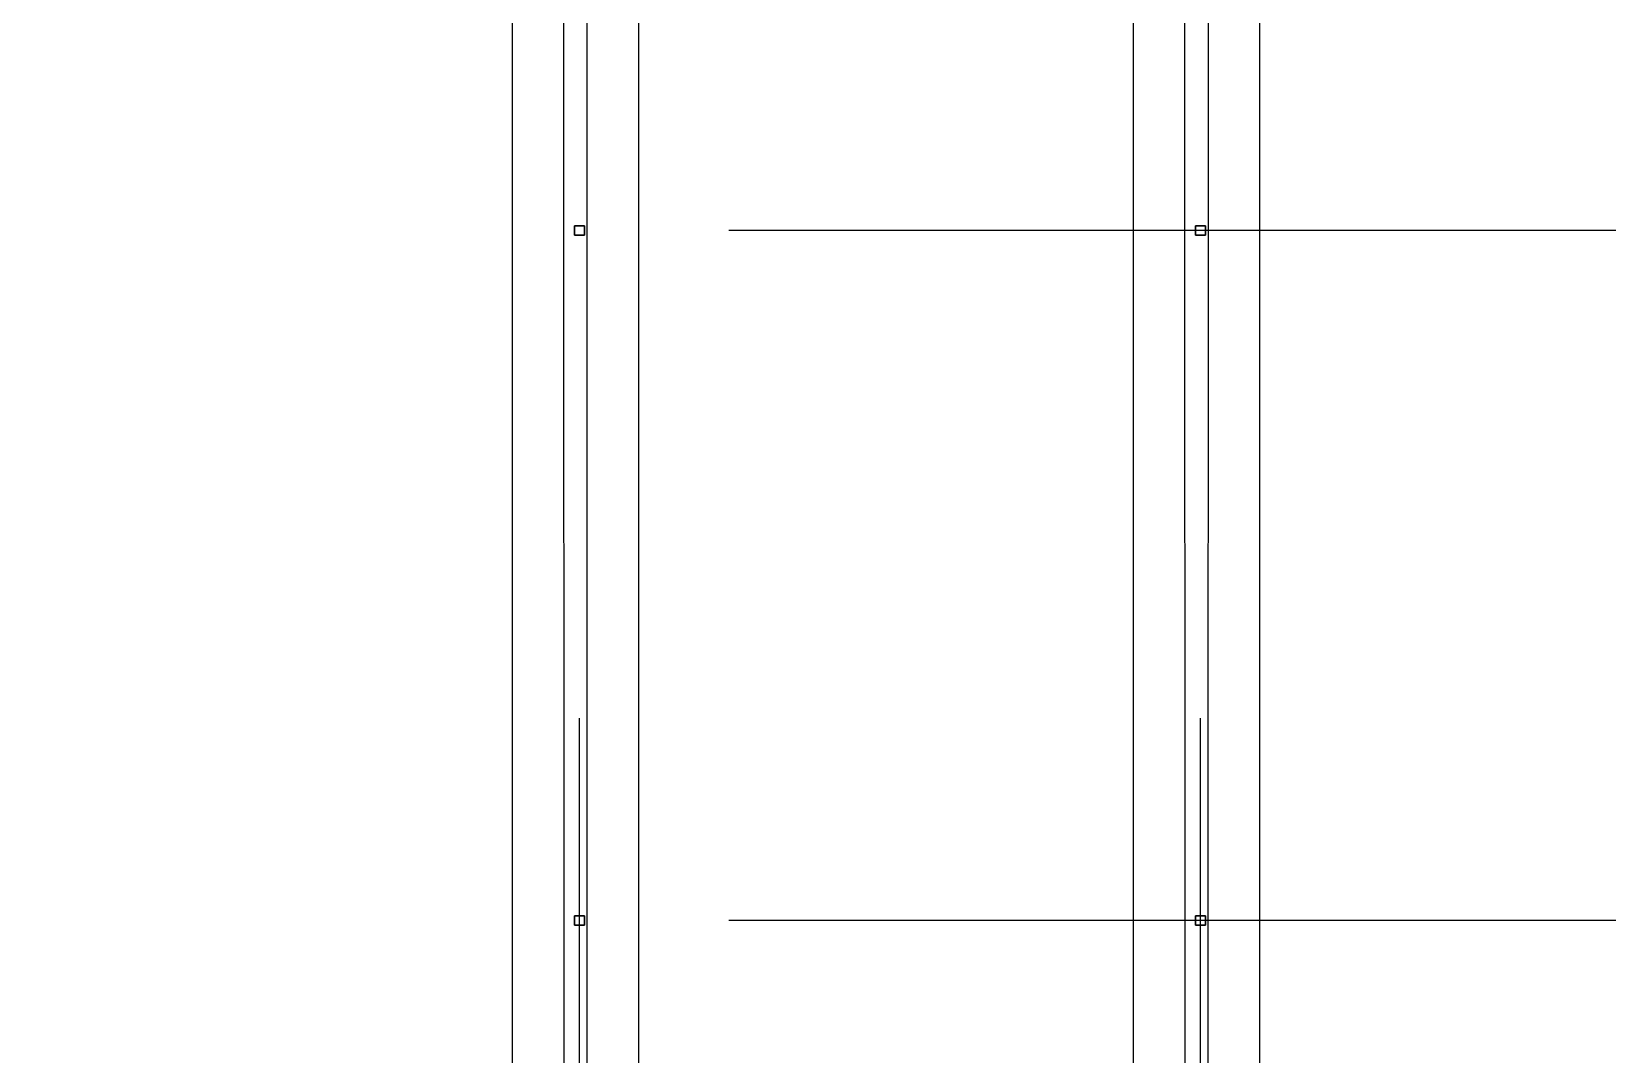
# Model space of a CAD drawing. Header units: millimetres. Extents: x 626570 to 643256, y 6233 to 11343.
# Drawn here: x 640539 to 641635, y 8393 to 9105 of the extents above; entities that cross this region are included whole.
import ezdxf

# ---------------------------------------------------------------- set-up
doc = ezdxf.new("R2010")
doc.units = ezdxf.units.MM
doc.header["$LTSCALE"] = 4000
doc.header["$MEASUREMENT"] = 0
doc.linetypes.add('DASHDOT', pattern=[1, 0.5, -0.25, 0, -0.25])
for name, color, linetype in [('MASTERFOUNDATION_1', 4, 'DASHDOT'), ('MASTERFOUNDATION_25', 7, 'CONTINUOUS'), ('SORTER', 4, 'CONTINUOUS')]:
    doc.layers.add(name, color=color, linetype=linetype)

msp = doc.modelspace()

# ---------------------------------------------------------------- linework, layer by layer
at = {"layer": 'MASTERFOUNDATION_1', "linetype": 'DASHDOT'}
for p, q in [((640920, 6627.5), (640920, 11123.2)), ((641352, 6627.5), (641352, 11123.2)), ((643023.9, 8966.6), (626796.6, 8966.6)), ((643023.9, 8486.6), (626795.2, 8486.6))]:
    msp.add_line(p, q, dxfattribs=at)
at = {"layer": 'MASTERFOUNDATION_25', "linetype": 'Continuous', "flags": 128}
for points in [[(640917.1, 8970.1), (640922.8, 8970.1), (640922.9, 8970.1), (640922.9, 8970.1), (640922.9, 8970.1), (640922.9, 8970.1), (640922.9, 8970.1), (640923, 8970.1), (640923, 8970.1), (640923, 8970.1), (640923, 8970.1), (640923.1, 8970.1), (640923.1, 8970.1), (640923.1, 8970.1), (640923.1, 8970), (640923.1, 8970), (640923.2, 8970), (640923.2, 8970), (640923.2, 8970), (640923.2, 8970), (640923.2, 8970), (640923.2, 8970), (640923.3, 8969.9), (640923.3, 8969.9), (640923.3, 8969.9), (640923.3, 8969.9), (640923.3, 8969.9), (640923.3, 8969.9), (640923.3, 8969.9), (640923.4, 8969.8), (640923.4, 8969.8), (640923.4, 8969.8), (640923.4, 8969.8), (640923.4, 8969.8), (640923.4, 8969.7), (640923.4, 8969.7), (640923.4, 8969.7), (640923.4, 8969.7), (640923.4, 8969.7), (640923.4, 8969.6), (640923.4, 8969.6), (640923.5, 8969.6), (640923.5, 8969.6), (640923.5, 8969.6), (640923.5, 8969.5), (640923.5, 8969.5), (640923.5, 8969.5), (640923.5, 8963.7), (640923.5, 8963.7), (640923.5, 8963.7), (640923.5, 8963.7), (640923.5, 8963.6), (640923.5, 8963.6), (640923.4, 8963.6), (640923.4, 8963.6), (640923.4, 8963.6), (640923.4, 8963.5), (640923.4, 8963.5), (640923.4, 8963.5), (640923.4, 8963.5), (640923.4, 8963.5), (640923.4, 8963.4), (640923.4, 8963.4), (640923.4, 8963.4), (640923.4, 8963.4), (640923.3, 8963.4), (640923.3, 8963.3), (640923.3, 8963.3), (640923.3, 8963.3), (640923.3, 8963.3), (640923.3, 8963.3), (640923.3, 8963.3), (640923.2, 8963.3), (640923.2, 8963.2), (640923.2, 8963.2), (640923.2, 8963.2), (640923.2, 8963.2), (640923.2, 8963.2), (640923.1, 8963.2), (640923.1, 8963.2), (640923.1, 8963.2), (640923.1, 8963.2), (640923.1, 8963.1), (640923, 8963.1), (640923, 8963.1), (640923, 8963.1), (640923, 8963.1), (640922.9, 8963.1), (640922.9, 8963.1), (640922.9, 8963.1), (640922.9, 8963.1), (640922.9, 8963.1), (640922.8, 8963.1), (640917.1, 8963.1), (640917.1, 8963.1), (640917, 8963.1), (640917, 8963.1), (640917, 8963.1), (640917, 8963.1), (640917, 8963.1), (640916.9, 8963.1), (640916.9, 8963.1), (640916.9, 8963.1), (640916.9, 8963.1), (640916.9, 8963.2), (640916.8, 8963.2), (640916.8, 8963.2), (640916.8, 8963.2), (640916.8, 8963.2), (640916.8, 8963.2), (640916.7, 8963.2), (640916.7, 8963.2), (640916.7, 8963.2), (640916.7, 8963.3), (640916.7, 8963.3), (640916.7, 8963.3), (640916.6, 8963.3), (640916.6, 8963.3), (640916.6, 8963.3), (640916.6, 8963.3), (640916.6, 8963.4), (640916.6, 8963.4), (640916.6, 8963.4), (640916.5, 8963.4), (640916.5, 8963.4), (640916.5, 8963.5), (640916.5, 8963.5), (640916.5, 8963.5), (640916.5, 8963.5), (640916.5, 8963.5), (640916.5, 8963.6), (640916.5, 8963.6), (640916.5, 8963.6), (640916.5, 8963.6), (640916.5, 8963.6), (640916.5, 8963.7), (640916.5, 8963.7), (640916.5, 8963.7), (640916.5, 8963.7), (640916.5, 8969.5), (640916.5, 8969.5), (640916.5, 8969.5), (640916.5, 8969.6), (640916.5, 8969.6), (640916.5, 8969.6), (640916.5, 8969.6), (640916.5, 8969.6), (640916.5, 8969.7), (640916.5, 8969.7), (640916.5, 8969.7), (640916.5, 8969.7), (640916.5, 8969.7), (640916.5, 8969.8), (640916.5, 8969.8), (640916.5, 8969.8), (640916.6, 8969.8), (640916.6, 8969.8), (640916.6, 8969.9), (640916.6, 8969.9), (640916.6, 8969.9), (640916.6, 8969.9), (640916.6, 8969.9), (640916.7, 8969.9), (640916.7, 8969.9), (640916.7, 8970), (640916.7, 8970), (640916.7, 8970), (640916.7, 8970), (640916.8, 8970), (640916.8, 8970), (640916.8, 8970), (640916.8, 8970), (640916.8, 8970.1), (640916.9, 8970.1), (640916.9, 8970.1), (640916.9, 8970.1), (640916.9, 8970.1), (640916.9, 8970.1), (640917, 8970.1), (640917, 8970.1), (640917, 8970.1), (640917, 8970.1), (640917, 8970.1), (640917.1, 8970.1), (640917.1, 8970.1)], [(640917.1, 8969.8), (640922.8, 8969.8), (640922.9, 8969.8), (640922.9, 8969.8), (640922.9, 8969.8), (640922.9, 8969.8), (640922.9, 8969.8), (640922.9, 8969.8), (640922.9, 8969.8), (640922.9, 8969.8), (640922.9, 8969.8), (640922.9, 8969.8), (640923, 8969.8), (640923, 8969.8), (640923, 8969.8), (640923, 8969.8), (640923, 8969.8), (640923, 8969.7), (640923, 8969.7), (640923, 8969.7), (640923, 8969.7), (640923, 8969.7), (640923, 8969.7), (640923.1, 8969.7), (640923.1, 8969.7), (640923.1, 8969.7), (640923.1, 8969.7), (640923.1, 8969.7), (640923.1, 8969.7), (640923.1, 8969.7), (640923.1, 8969.7), (640923.1, 8969.6), (640923.1, 8969.6), (640923.1, 8969.6), (640923.1, 8969.6), (640923.1, 8969.6), (640923.1, 8969.6), (640923.1, 8969.6), (640923.1, 8969.6), (640923.1, 8969.6), (640923.1, 8969.6), (640923.1, 8969.5), (640923.1, 8969.5), (640923.1, 8969.5), (640923.1, 8969.5), (640923.1, 8969.5), (640923.1, 8969.5), (640923.1, 8963.7), (640923.1, 8963.7), (640923.1, 8963.7), (640923.1, 8963.7), (640923.1, 8963.7), (640923.1, 8963.7), (640923.1, 8963.7), (640923.1, 8963.7), (640923.1, 8963.6), (640923.1, 8963.6), (640923.1, 8963.6), (640923.1, 8963.6), (640923.1, 8963.6), (640923.1, 8963.6), (640923.1, 8963.6), (640923.1, 8963.6), (640923.1, 8963.6), (640923.1, 8963.6), (640923.1, 8963.5), (640923.1, 8963.5), (640923.1, 8963.5), (640923.1, 8963.5), (640923.1, 8963.5), (640923.1, 8963.5), (640923, 8963.5), (640923, 8963.5), (640923, 8963.5), (640923, 8963.5), (640923, 8963.5), (640923, 8963.5), (640923, 8963.5), (640923, 8963.5), (640923, 8963.5), (640923, 8963.4), (640923, 8963.4), (640922.9, 8963.4), (640922.9, 8963.4), (640922.9, 8963.4), (640922.9, 8963.4), (640922.9, 8963.4), (640922.9, 8963.4), (640922.9, 8963.4), (640922.9, 8963.4), (640922.9, 8963.4), (640922.9, 8963.4), (640922.8, 8963.4), (640917.1, 8963.4), (640917.1, 8963.4), (640917.1, 8963.4), (640917.1, 8963.4), (640917, 8963.4), (640917, 8963.4), (640917, 8963.4), (640917, 8963.4), (640917, 8963.4), (640917, 8963.4), (640917, 8963.4), (640917, 8963.4), (640917, 8963.4), (640916.9, 8963.5), (640916.9, 8963.5), (640916.9, 8963.5), (640916.9, 8963.5), (640916.9, 8963.5), (640916.9, 8963.5), (640916.9, 8963.5), (640916.9, 8963.5), (640916.9, 8963.5), (640916.9, 8963.5), (640916.9, 8963.5), (640916.9, 8963.5), (640916.8, 8963.5), (640916.8, 8963.5), (640916.8, 8963.5), (640916.8, 8963.6), (640916.8, 8963.6), (640916.8, 8963.6), (640916.8, 8963.6), (640916.8, 8963.6), (640916.8, 8963.6), (640916.8, 8963.6), (640916.8, 8963.6), (640916.8, 8963.6), (640916.8, 8963.6), (640916.8, 8963.7), (640916.8, 8963.7), (640916.8, 8963.7), (640916.8, 8963.7), (640916.8, 8963.7), (640916.8, 8963.7), (640916.8, 8963.7), (640916.8, 8963.7), (640916.8, 8969.5), (640916.8, 8969.5), (640916.8, 8969.5), (640916.8, 8969.5), (640916.8, 8969.5), (640916.8, 8969.5), (640916.8, 8969.6), (640916.8, 8969.6), (640916.8, 8969.6), (640916.8, 8969.6), (640916.8, 8969.6), (640916.8, 8969.6), (640916.8, 8969.6), (640916.8, 8969.6), (640916.8, 8969.6), (640916.8, 8969.6), (640916.8, 8969.7), (640916.8, 8969.7), (640916.8, 8969.7), (640916.8, 8969.7), (640916.8, 8969.7), (640916.9, 8969.7), (640916.9, 8969.7), (640916.9, 8969.7), (640916.9, 8969.7), (640916.9, 8969.7), (640916.9, 8969.7), (640916.9, 8969.7), (640916.9, 8969.7), (640916.9, 8969.7), (640916.9, 8969.8), (640916.9, 8969.8), (640916.9, 8969.8), (640917, 8969.8), (640917, 8969.8), (640917, 8969.8), (640917, 8969.8), (640917, 8969.8), (640917, 8969.8), (640917, 8969.8), (640917, 8969.8), (640917, 8969.8), (640917.1, 8969.8), (640917.1, 8969.8), (640917.1, 8969.8), (640917.1, 8969.8)], [(641349.1, 8970.1), (641354.8, 8970.1), (641354.9, 8970.1), (641354.9, 8970.1), (641354.9, 8970.1), (641354.9, 8970.1), (641355, 8970.1), (641355, 8970.1), (641355, 8970.1), (641355, 8970.1), (641355, 8970.1), (641355.1, 8970.1), (641355.1, 8970.1), (641355.1, 8970.1), (641355.1, 8970), (641355.1, 8970), (641355.2, 8970), (641355.2, 8970), (641355.2, 8970), (641355.2, 8970), (641355.2, 8970), (641355.2, 8970), (641355.3, 8969.9), (641355.3, 8969.9), (641355.3, 8969.9), (641355.3, 8969.9), (641355.3, 8969.9), (641355.3, 8969.9), (641355.4, 8969.9), (641355.4, 8969.8), (641355.4, 8969.8), (641355.4, 8969.8), (641355.4, 8969.8), (641355.4, 8969.8), (641355.4, 8969.7), (641355.4, 8969.7), (641355.4, 8969.7), (641355.4, 8969.7), (641355.4, 8969.7), (641355.5, 8969.6), (641355.5, 8969.6), (641355.5, 8969.6), (641355.5, 8969.6), (641355.5, 8969.6), (641355.5, 8969.5), (641355.5, 8969.5), (641355.5, 8969.5), (641355.5, 8963.7), (641355.5, 8963.7), (641355.5, 8963.7), (641355.5, 8963.7), (641355.5, 8963.6), (641355.5, 8963.6), (641355.5, 8963.6), (641355.5, 8963.6), (641355.4, 8963.6), (641355.4, 8963.5), (641355.4, 8963.5), (641355.4, 8963.5), (641355.4, 8963.5), (641355.4, 8963.5), (641355.4, 8963.4), (641355.4, 8963.4), (641355.4, 8963.4), (641355.4, 8963.4), (641355.4, 8963.4), (641355.3, 8963.3), (641355.3, 8963.3), (641355.3, 8963.3), (641355.3, 8963.3), (641355.3, 8963.3), (641355.3, 8963.3), (641355.2, 8963.3), (641355.2, 8963.2), (641355.2, 8963.2), (641355.2, 8963.2), (641355.2, 8963.2), (641355.2, 8963.2), (641355.1, 8963.2), (641355.1, 8963.2), (641355.1, 8963.2), (641355.1, 8963.2), (641355.1, 8963.1), (641355, 8963.1), (641355, 8963.1), (641355, 8963.1), (641355, 8963.1), (641355, 8963.1), (641354.9, 8963.1), (641354.9, 8963.1), (641354.9, 8963.1), (641354.9, 8963.1), (641354.8, 8963.1), (641349.1, 8963.1), (641349.1, 8963.1), (641349, 8963.1), (641349, 8963.1), (641349, 8963.1), (641349, 8963.1), (641349, 8963.1), (641348.9, 8963.1), (641348.9, 8963.1), (641348.9, 8963.1), (641348.9, 8963.1), (641348.9, 8963.2), (641348.8, 8963.2), (641348.8, 8963.2), (641348.8, 8963.2), (641348.8, 8963.2), (641348.8, 8963.2), (641348.7, 8963.2), (641348.7, 8963.2), (641348.7, 8963.2), (641348.7, 8963.3), (641348.7, 8963.3), (641348.7, 8963.3), (641348.6, 8963.3), (641348.6, 8963.3), (641348.6, 8963.3), (641348.6, 8963.3), (641348.6, 8963.4), (641348.6, 8963.4), (641348.6, 8963.4), (641348.6, 8963.4), (641348.5, 8963.4), (641348.5, 8963.5), (641348.5, 8963.5), (641348.5, 8963.5), (641348.5, 8963.5), (641348.5, 8963.5), (641348.5, 8963.6), (641348.5, 8963.6), (641348.5, 8963.6), (641348.5, 8963.6), (641348.5, 8963.6), (641348.5, 8963.7), (641348.5, 8963.7), (641348.5, 8963.7), (641348.5, 8963.7), (641348.5, 8969.5), (641348.5, 8969.5), (641348.5, 8969.5), (641348.5, 8969.6), (641348.5, 8969.6), (641348.5, 8969.6), (641348.5, 8969.6), (641348.5, 8969.6), (641348.5, 8969.7), (641348.5, 8969.7), (641348.5, 8969.7), (641348.5, 8969.7), (641348.5, 8969.7), (641348.5, 8969.8), (641348.5, 8969.8), (641348.6, 8969.8), (641348.6, 8969.8), (641348.6, 8969.8), (641348.6, 8969.9), (641348.6, 8969.9), (641348.6, 8969.9), (641348.6, 8969.9), (641348.6, 8969.9), (641348.7, 8969.9), (641348.7, 8969.9), (641348.7, 8970), (641348.7, 8970), (641348.7, 8970), (641348.7, 8970), (641348.8, 8970), (641348.8, 8970), (641348.8, 8970), (641348.8, 8970), (641348.8, 8970.1), (641348.9, 8970.1), (641348.9, 8970.1), (641348.9, 8970.1), (641348.9, 8970.1), (641348.9, 8970.1), (641349, 8970.1), (641349, 8970.1), (641349, 8970.1), (641349, 8970.1), (641349, 8970.1), (641349.1, 8970.1), (641349.1, 8970.1)], [(641349.1, 8969.8), (641354.8, 8969.8), (641354.9, 8969.8), (641354.9, 8969.8), (641354.9, 8969.8), (641354.9, 8969.8), (641354.9, 8969.8), (641354.9, 8969.8), (641354.9, 8969.8), (641354.9, 8969.8), (641354.9, 8969.8), (641355, 8969.8), (641355, 8969.8), (641355, 8969.8), (641355, 8969.8), (641355, 8969.8), (641355, 8969.8), (641355, 8969.7), (641355, 8969.7), (641355, 8969.7), (641355, 8969.7), (641355, 8969.7), (641355.1, 8969.7), (641355.1, 8969.7), (641355.1, 8969.7), (641355.1, 8969.7), (641355.1, 8969.7), (641355.1, 8969.7), (641355.1, 8969.7), (641355.1, 8969.7), (641355.1, 8969.7), (641355.1, 8969.6), (641355.1, 8969.6), (641355.1, 8969.6), (641355.1, 8969.6), (641355.1, 8969.6), (641355.1, 8969.6), (641355.1, 8969.6), (641355.1, 8969.6), (641355.1, 8969.6), (641355.1, 8969.6), (641355.2, 8969.5), (641355.2, 8969.5), (641355.2, 8969.5), (641355.2, 8969.5), (641355.2, 8969.5), (641355.2, 8969.5), (641355.2, 8963.7), (641355.2, 8963.7), (641355.2, 8963.7), (641355.2, 8963.7), (641355.2, 8963.7), (641355.2, 8963.7), (641355.1, 8963.7), (641355.1, 8963.7), (641355.1, 8963.6), (641355.1, 8963.6), (641355.1, 8963.6), (641355.1, 8963.6), (641355.1, 8963.6), (641355.1, 8963.6), (641355.1, 8963.6), (641355.1, 8963.6), (641355.1, 8963.6), (641355.1, 8963.6), (641355.1, 8963.5), (641355.1, 8963.5), (641355.1, 8963.5), (641355.1, 8963.5), (641355.1, 8963.5), (641355.1, 8963.5), (641355.1, 8963.5), (641355, 8963.5), (641355, 8963.5), (641355, 8963.5), (641355, 8963.5), (641355, 8963.5), (641355, 8963.5), (641355, 8963.5), (641355, 8963.5), (641355, 8963.4), (641355, 8963.4), (641355, 8963.4), (641354.9, 8963.4), (641354.9, 8963.4), (641354.9, 8963.4), (641354.9, 8963.4), (641354.9, 8963.4), (641354.9, 8963.4), (641354.9, 8963.4), (641354.9, 8963.4), (641354.9, 8963.4), (641354.8, 8963.4), (641349.1, 8963.4), (641349.1, 8963.4), (641349.1, 8963.4), (641349.1, 8963.4), (641349, 8963.4), (641349, 8963.4), (641349, 8963.4), (641349, 8963.4), (641349, 8963.4), (641349, 8963.4), (641349, 8963.4), (641349, 8963.4), (641349, 8963.4), (641349, 8963.5), (641348.9, 8963.5), (641348.9, 8963.5), (641348.9, 8963.5), (641348.9, 8963.5), (641348.9, 8963.5), (641348.9, 8963.5), (641348.9, 8963.5), (641348.9, 8963.5), (641348.9, 8963.5), (641348.9, 8963.5), (641348.9, 8963.5), (641348.9, 8963.5), (641348.8, 8963.5), (641348.8, 8963.5), (641348.8, 8963.6), (641348.8, 8963.6), (641348.8, 8963.6), (641348.8, 8963.6), (641348.8, 8963.6), (641348.8, 8963.6), (641348.8, 8963.6), (641348.8, 8963.6), (641348.8, 8963.6), (641348.8, 8963.6), (641348.8, 8963.7), (641348.8, 8963.7), (641348.8, 8963.7), (641348.8, 8963.7), (641348.8, 8963.7), (641348.8, 8963.7), (641348.8, 8963.7), (641348.8, 8963.7), (641348.8, 8969.5), (641348.8, 8969.5), (641348.8, 8969.5), (641348.8, 8969.5), (641348.8, 8969.5), (641348.8, 8969.5), (641348.8, 8969.6), (641348.8, 8969.6), (641348.8, 8969.6), (641348.8, 8969.6), (641348.8, 8969.6), (641348.8, 8969.6), (641348.8, 8969.6), (641348.8, 8969.6), (641348.8, 8969.6), (641348.8, 8969.6), (641348.8, 8969.7), (641348.8, 8969.7), (641348.8, 8969.7), (641348.8, 8969.7), (641348.9, 8969.7), (641348.9, 8969.7), (641348.9, 8969.7), (641348.9, 8969.7), (641348.9, 8969.7), (641348.9, 8969.7), (641348.9, 8969.7), (641348.9, 8969.7), (641348.9, 8969.7), (641348.9, 8969.7), (641348.9, 8969.8), (641348.9, 8969.8), (641349, 8969.8), (641349, 8969.8), (641349, 8969.8), (641349, 8969.8), (641349, 8969.8), (641349, 8969.8), (641349, 8969.8), (641349, 8969.8), (641349, 8969.8), (641349, 8969.8), (641349.1, 8969.8), (641349.1, 8969.8), (641349.1, 8969.8), (641349.1, 8969.8)], [(640917.1, 8490.1), (640922.8, 8490.1), (640922.9, 8490.1), (640922.9, 8490.1), (640922.9, 8490.1), (640922.9, 8490.1), (640922.9, 8490.1), (640923, 8490.1), (640923, 8490.1), (640923, 8490.1), (640923, 8490.1), (640923.1, 8490.1), (640923.1, 8490.1), (640923.1, 8490.1), (640923.1, 8490), (640923.1, 8490), (640923.2, 8490), (640923.2, 8490), (640923.2, 8490), (640923.2, 8490), (640923.2, 8490), (640923.2, 8490), (640923.3, 8489.9), (640923.3, 8489.9), (640923.3, 8489.9), (640923.3, 8489.9), (640923.3, 8489.9), (640923.3, 8489.9), (640923.3, 8489.9), (640923.4, 8489.8), (640923.4, 8489.8), (640923.4, 8489.8), (640923.4, 8489.8), (640923.4, 8489.8), (640923.4, 8489.7), (640923.4, 8489.7), (640923.4, 8489.7), (640923.4, 8489.7), (640923.4, 8489.7), (640923.4, 8489.6), (640923.4, 8489.6), (640923.5, 8489.6), (640923.5, 8489.6), (640923.5, 8489.6), (640923.5, 8489.5), (640923.5, 8489.5), (640923.5, 8489.5), (640923.5, 8483.7), (640923.5, 8483.7), (640923.5, 8483.7), (640923.5, 8483.7), (640923.5, 8483.6), (640923.5, 8483.6), (640923.4, 8483.6), (640923.4, 8483.6), (640923.4, 8483.6), (640923.4, 8483.5), (640923.4, 8483.5), (640923.4, 8483.5), (640923.4, 8483.5), (640923.4, 8483.5), (640923.4, 8483.4), (640923.4, 8483.4), (640923.4, 8483.4), (640923.4, 8483.4), (640923.3, 8483.4), (640923.3, 8483.3), (640923.3, 8483.3), (640923.3, 8483.3), (640923.3, 8483.3), (640923.3, 8483.3), (640923.3, 8483.3), (640923.2, 8483.3), (640923.2, 8483.2), (640923.2, 8483.2), (640923.2, 8483.2), (640923.2, 8483.2), (640923.2, 8483.2), (640923.1, 8483.2), (640923.1, 8483.2), (640923.1, 8483.2), (640923.1, 8483.2), (640923.1, 8483.1), (640923, 8483.1), (640923, 8483.1), (640923, 8483.1), (640923, 8483.1), (640922.9, 8483.1), (640922.9, 8483.1), (640922.9, 8483.1), (640922.9, 8483.1), (640922.9, 8483.1), (640922.8, 8483.1), (640917.1, 8483.1), (640917.1, 8483.1), (640917, 8483.1), (640917, 8483.1), (640917, 8483.1), (640917, 8483.1), (640917, 8483.1), (640916.9, 8483.1), (640916.9, 8483.1), (640916.9, 8483.1), (640916.9, 8483.1), (640916.9, 8483.2), (640916.8, 8483.2), (640916.8, 8483.2), (640916.8, 8483.2), (640916.8, 8483.2), (640916.8, 8483.2), (640916.7, 8483.2), (640916.7, 8483.2), (640916.7, 8483.2), (640916.7, 8483.3), (640916.7, 8483.3), (640916.7, 8483.3), (640916.6, 8483.3), (640916.6, 8483.3), (640916.6, 8483.3), (640916.6, 8483.3), (640916.6, 8483.4), (640916.6, 8483.4), (640916.6, 8483.4), (640916.5, 8483.4), (640916.5, 8483.4), (640916.5, 8483.5), (640916.5, 8483.5), (640916.5, 8483.5), (640916.5, 8483.5), (640916.5, 8483.5), (640916.5, 8483.6), (640916.5, 8483.6), (640916.5, 8483.6), (640916.5, 8483.6), (640916.5, 8483.6), (640916.5, 8483.7), (640916.5, 8483.7), (640916.5, 8483.7), (640916.5, 8483.7), (640916.5, 8489.5), (640916.5, 8489.5), (640916.5, 8489.5), (640916.5, 8489.6), (640916.5, 8489.6), (640916.5, 8489.6), (640916.5, 8489.6), (640916.5, 8489.6), (640916.5, 8489.7), (640916.5, 8489.7), (640916.5, 8489.7), (640916.5, 8489.7), (640916.5, 8489.7), (640916.5, 8489.8), (640916.5, 8489.8), (640916.5, 8489.8), (640916.6, 8489.8), (640916.6, 8489.8), (640916.6, 8489.9), (640916.6, 8489.9), (640916.6, 8489.9), (640916.6, 8489.9), (640916.6, 8489.9), (640916.7, 8489.9), (640916.7, 8489.9), (640916.7, 8490), (640916.7, 8490), (640916.7, 8490), (640916.7, 8490), (640916.8, 8490), (640916.8, 8490), (640916.8, 8490), (640916.8, 8490), (640916.8, 8490.1), (640916.9, 8490.1), (640916.9, 8490.1), (640916.9, 8490.1), (640916.9, 8490.1), (640916.9, 8490.1), (640917, 8490.1), (640917, 8490.1), (640917, 8490.1), (640917, 8490.1), (640917, 8490.1), (640917.1, 8490.1), (640917.1, 8490.1)], [(640917.1, 8489.8), (640922.8, 8489.8), (640922.9, 8489.8), (640922.9, 8489.8), (640922.9, 8489.8), (640922.9, 8489.8), (640922.9, 8489.8), (640922.9, 8489.8), (640922.9, 8489.8), (640922.9, 8489.8), (640922.9, 8489.8), (640922.9, 8489.8), (640923, 8489.8), (640923, 8489.8), (640923, 8489.8), (640923, 8489.8), (640923, 8489.8), (640923, 8489.7), (640923, 8489.7), (640923, 8489.7), (640923, 8489.7), (640923, 8489.7), (640923, 8489.7), (640923.1, 8489.7), (640923.1, 8489.7), (640923.1, 8489.7), (640923.1, 8489.7), (640923.1, 8489.7), (640923.1, 8489.7), (640923.1, 8489.7), (640923.1, 8489.7), (640923.1, 8489.6), (640923.1, 8489.6), (640923.1, 8489.6), (640923.1, 8489.6), (640923.1, 8489.6), (640923.1, 8489.6), (640923.1, 8489.6), (640923.1, 8489.6), (640923.1, 8489.6), (640923.1, 8489.6), (640923.1, 8489.5), (640923.1, 8489.5), (640923.1, 8489.5), (640923.1, 8489.5), (640923.1, 8489.5), (640923.1, 8489.5), (640923.1, 8483.7), (640923.1, 8483.7), (640923.1, 8483.7), (640923.1, 8483.7), (640923.1, 8483.7), (640923.1, 8483.7), (640923.1, 8483.7), (640923.1, 8483.7), (640923.1, 8483.6), (640923.1, 8483.6), (640923.1, 8483.6), (640923.1, 8483.6), (640923.1, 8483.6), (640923.1, 8483.6), (640923.1, 8483.6), (640923.1, 8483.6), (640923.1, 8483.6), (640923.1, 8483.6), (640923.1, 8483.5), (640923.1, 8483.5), (640923.1, 8483.5), (640923.1, 8483.5), (640923.1, 8483.5), (640923.1, 8483.5), (640923, 8483.5), (640923, 8483.5), (640923, 8483.5), (640923, 8483.5), (640923, 8483.5), (640923, 8483.5), (640923, 8483.5), (640923, 8483.5), (640923, 8483.5), (640923, 8483.4), (640923, 8483.4), (640922.9, 8483.4), (640922.9, 8483.4), (640922.9, 8483.4), (640922.9, 8483.4), (640922.9, 8483.4), (640922.9, 8483.4), (640922.9, 8483.4), (640922.9, 8483.4), (640922.9, 8483.4), (640922.9, 8483.4), (640922.8, 8483.4), (640917.1, 8483.4), (640917.1, 8483.4), (640917.1, 8483.4), (640917.1, 8483.4), (640917, 8483.4), (640917, 8483.4), (640917, 8483.4), (640917, 8483.4), (640917, 8483.4), (640917, 8483.4), (640917, 8483.4), (640917, 8483.4), (640917, 8483.4), (640916.9, 8483.5), (640916.9, 8483.5), (640916.9, 8483.5), (640916.9, 8483.5), (640916.9, 8483.5), (640916.9, 8483.5), (640916.9, 8483.5), (640916.9, 8483.5), (640916.9, 8483.5), (640916.9, 8483.5), (640916.9, 8483.5), (640916.9, 8483.5), (640916.8, 8483.5), (640916.8, 8483.5), (640916.8, 8483.5), (640916.8, 8483.6), (640916.8, 8483.6), (640916.8, 8483.6), (640916.8, 8483.6), (640916.8, 8483.6), (640916.8, 8483.6), (640916.8, 8483.6), (640916.8, 8483.6), (640916.8, 8483.6), (640916.8, 8483.6), (640916.8, 8483.7), (640916.8, 8483.7), (640916.8, 8483.7), (640916.8, 8483.7), (640916.8, 8483.7), (640916.8, 8483.7), (640916.8, 8483.7), (640916.8, 8483.7), (640916.8, 8489.5), (640916.8, 8489.5), (640916.8, 8489.5), (640916.8, 8489.5), (640916.8, 8489.5), (640916.8, 8489.5), (640916.8, 8489.6), (640916.8, 8489.6), (640916.8, 8489.6), (640916.8, 8489.6), (640916.8, 8489.6), (640916.8, 8489.6), (640916.8, 8489.6), (640916.8, 8489.6), (640916.8, 8489.6), (640916.8, 8489.6), (640916.8, 8489.7), (640916.8, 8489.7), (640916.8, 8489.7), (640916.8, 8489.7), (640916.8, 8489.7), (640916.9, 8489.7), (640916.9, 8489.7), (640916.9, 8489.7), (640916.9, 8489.7), (640916.9, 8489.7), (640916.9, 8489.7), (640916.9, 8489.7), (640916.9, 8489.7), (640916.9, 8489.7), (640916.9, 8489.8), (640916.9, 8489.8), (640916.9, 8489.8), (640917, 8489.8), (640917, 8489.8), (640917, 8489.8), (640917, 8489.8), (640917, 8489.8), (640917, 8489.8), (640917, 8489.8), (640917, 8489.8), (640917, 8489.8), (640917.1, 8489.8), (640917.1, 8489.8), (640917.1, 8489.8), (640917.1, 8489.8)], [(641349.1, 8490.1), (641354.8, 8490.1), (641354.9, 8490.1), (641354.9, 8490.1), (641354.9, 8490.1), (641354.9, 8490.1), (641355, 8490.1), (641355, 8490.1), (641355, 8490.1), (641355, 8490.1), (641355, 8490.1), (641355.1, 8490.1), (641355.1, 8490.1), (641355.1, 8490.1), (641355.1, 8490), (641355.1, 8490), (641355.2, 8490), (641355.2, 8490), (641355.2, 8490), (641355.2, 8490), (641355.2, 8490), (641355.2, 8490), (641355.3, 8489.9), (641355.3, 8489.9), (641355.3, 8489.9), (641355.3, 8489.9), (641355.3, 8489.9), (641355.3, 8489.9), (641355.4, 8489.9), (641355.4, 8489.8), (641355.4, 8489.8), (641355.4, 8489.8), (641355.4, 8489.8), (641355.4, 8489.8), (641355.4, 8489.7), (641355.4, 8489.7), (641355.4, 8489.7), (641355.4, 8489.7), (641355.4, 8489.7), (641355.5, 8489.6), (641355.5, 8489.6), (641355.5, 8489.6), (641355.5, 8489.6), (641355.5, 8489.6), (641355.5, 8489.5), (641355.5, 8489.5), (641355.5, 8489.5), (641355.5, 8483.7), (641355.5, 8483.7), (641355.5, 8483.7), (641355.5, 8483.7), (641355.5, 8483.6), (641355.5, 8483.6), (641355.5, 8483.6), (641355.5, 8483.6), (641355.4, 8483.6), (641355.4, 8483.5), (641355.4, 8483.5), (641355.4, 8483.5), (641355.4, 8483.5), (641355.4, 8483.5), (641355.4, 8483.4), (641355.4, 8483.4), (641355.4, 8483.4), (641355.4, 8483.4), (641355.4, 8483.4), (641355.3, 8483.3), (641355.3, 8483.3), (641355.3, 8483.3), (641355.3, 8483.3), (641355.3, 8483.3), (641355.3, 8483.3), (641355.2, 8483.3), (641355.2, 8483.2), (641355.2, 8483.2), (641355.2, 8483.2), (641355.2, 8483.2), (641355.2, 8483.2), (641355.1, 8483.2), (641355.1, 8483.2), (641355.1, 8483.2), (641355.1, 8483.2), (641355.1, 8483.1), (641355, 8483.1), (641355, 8483.1), (641355, 8483.1), (641355, 8483.1), (641355, 8483.1), (641354.9, 8483.1), (641354.9, 8483.1), (641354.9, 8483.1), (641354.9, 8483.1), (641354.8, 8483.1), (641349.1, 8483.1), (641349.1, 8483.1), (641349, 8483.1), (641349, 8483.1), (641349, 8483.1), (641349, 8483.1), (641349, 8483.1), (641348.9, 8483.1), (641348.9, 8483.1), (641348.9, 8483.1), (641348.9, 8483.1), (641348.9, 8483.2), (641348.8, 8483.2), (641348.8, 8483.2), (641348.8, 8483.2), (641348.8, 8483.2), (641348.8, 8483.2), (641348.7, 8483.2), (641348.7, 8483.2), (641348.7, 8483.2), (641348.7, 8483.3), (641348.7, 8483.3), (641348.7, 8483.3), (641348.6, 8483.3), (641348.6, 8483.3), (641348.6, 8483.3), (641348.6, 8483.3), (641348.6, 8483.4), (641348.6, 8483.4), (641348.6, 8483.4), (641348.6, 8483.4), (641348.5, 8483.4), (641348.5, 8483.5), (641348.5, 8483.5), (641348.5, 8483.5), (641348.5, 8483.5), (641348.5, 8483.5), (641348.5, 8483.6), (641348.5, 8483.6), (641348.5, 8483.6), (641348.5, 8483.6), (641348.5, 8483.6), (641348.5, 8483.7), (641348.5, 8483.7), (641348.5, 8483.7), (641348.5, 8483.7), (641348.5, 8489.5), (641348.5, 8489.5), (641348.5, 8489.5), (641348.5, 8489.6), (641348.5, 8489.6), (641348.5, 8489.6), (641348.5, 8489.6), (641348.5, 8489.6), (641348.5, 8489.7), (641348.5, 8489.7), (641348.5, 8489.7), (641348.5, 8489.7), (641348.5, 8489.7), (641348.5, 8489.8), (641348.5, 8489.8), (641348.6, 8489.8), (641348.6, 8489.8), (641348.6, 8489.8), (641348.6, 8489.9), (641348.6, 8489.9), (641348.6, 8489.9), (641348.6, 8489.9), (641348.6, 8489.9), (641348.7, 8489.9), (641348.7, 8489.9), (641348.7, 8490), (641348.7, 8490), (641348.7, 8490), (641348.7, 8490), (641348.8, 8490), (641348.8, 8490), (641348.8, 8490), (641348.8, 8490), (641348.8, 8490.1), (641348.9, 8490.1), (641348.9, 8490.1), (641348.9, 8490.1), (641348.9, 8490.1), (641348.9, 8490.1), (641349, 8490.1), (641349, 8490.1), (641349, 8490.1), (641349, 8490.1), (641349, 8490.1), (641349.1, 8490.1), (641349.1, 8490.1)], [(641349.1, 8489.8), (641354.8, 8489.8), (641354.9, 8489.8), (641354.9, 8489.8), (641354.9, 8489.8), (641354.9, 8489.8), (641354.9, 8489.8), (641354.9, 8489.8), (641354.9, 8489.8), (641354.9, 8489.8), (641354.9, 8489.8), (641355, 8489.8), (641355, 8489.8), (641355, 8489.8), (641355, 8489.8), (641355, 8489.8), (641355, 8489.8), (641355, 8489.7), (641355, 8489.7), (641355, 8489.7), (641355, 8489.7), (641355, 8489.7), (641355.1, 8489.7), (641355.1, 8489.7), (641355.1, 8489.7), (641355.1, 8489.7), (641355.1, 8489.7), (641355.1, 8489.7), (641355.1, 8489.7), (641355.1, 8489.7), (641355.1, 8489.7), (641355.1, 8489.6), (641355.1, 8489.6), (641355.1, 8489.6), (641355.1, 8489.6), (641355.1, 8489.6), (641355.1, 8489.6), (641355.1, 8489.6), (641355.1, 8489.6), (641355.1, 8489.6), (641355.1, 8489.6), (641355.2, 8489.5), (641355.2, 8489.5), (641355.2, 8489.5), (641355.2, 8489.5), (641355.2, 8489.5), (641355.2, 8489.5), (641355.2, 8483.7), (641355.2, 8483.7), (641355.2, 8483.7), (641355.2, 8483.7), (641355.2, 8483.7), (641355.2, 8483.7), (641355.1, 8483.7), (641355.1, 8483.7), (641355.1, 8483.6), (641355.1, 8483.6), (641355.1, 8483.6), (641355.1, 8483.6), (641355.1, 8483.6), (641355.1, 8483.6), (641355.1, 8483.6), (641355.1, 8483.6), (641355.1, 8483.6), (641355.1, 8483.6), (641355.1, 8483.5), (641355.1, 8483.5), (641355.1, 8483.5), (641355.1, 8483.5), (641355.1, 8483.5), (641355.1, 8483.5), (641355.1, 8483.5), (641355, 8483.5), (641355, 8483.5), (641355, 8483.5), (641355, 8483.5), (641355, 8483.5), (641355, 8483.5), (641355, 8483.5), (641355, 8483.5), (641355, 8483.4), (641355, 8483.4), (641355, 8483.4), (641354.9, 8483.4), (641354.9, 8483.4), (641354.9, 8483.4), (641354.9, 8483.4), (641354.9, 8483.4), (641354.9, 8483.4), (641354.9, 8483.4), (641354.9, 8483.4), (641354.9, 8483.4), (641354.8, 8483.4), (641349.1, 8483.4), (641349.1, 8483.4), (641349.1, 8483.4), (641349.1, 8483.4), (641349, 8483.4), (641349, 8483.4), (641349, 8483.4), (641349, 8483.4), (641349, 8483.4), (641349, 8483.4), (641349, 8483.4), (641349, 8483.4), (641349, 8483.4), (641349, 8483.5), (641348.9, 8483.5), (641348.9, 8483.5), (641348.9, 8483.5), (641348.9, 8483.5), (641348.9, 8483.5), (641348.9, 8483.5), (641348.9, 8483.5), (641348.9, 8483.5), (641348.9, 8483.5), (641348.9, 8483.5), (641348.9, 8483.5), (641348.9, 8483.5), (641348.8, 8483.5), (641348.8, 8483.5), (641348.8, 8483.6), (641348.8, 8483.6), (641348.8, 8483.6), (641348.8, 8483.6), (641348.8, 8483.6), (641348.8, 8483.6), (641348.8, 8483.6), (641348.8, 8483.6), (641348.8, 8483.6), (641348.8, 8483.6), (641348.8, 8483.7), (641348.8, 8483.7), (641348.8, 8483.7), (641348.8, 8483.7), (641348.8, 8483.7), (641348.8, 8483.7), (641348.8, 8483.7), (641348.8, 8483.7), (641348.8, 8489.5), (641348.8, 8489.5), (641348.8, 8489.5), (641348.8, 8489.5), (641348.8, 8489.5), (641348.8, 8489.5), (641348.8, 8489.6), (641348.8, 8489.6), (641348.8, 8489.6), (641348.8, 8489.6), (641348.8, 8489.6), (641348.8, 8489.6), (641348.8, 8489.6), (641348.8, 8489.6), (641348.8, 8489.6), (641348.8, 8489.6), (641348.8, 8489.7), (641348.8, 8489.7), (641348.8, 8489.7), (641348.8, 8489.7), (641348.9, 8489.7), (641348.9, 8489.7), (641348.9, 8489.7), (641348.9, 8489.7), (641348.9, 8489.7), (641348.9, 8489.7), (641348.9, 8489.7), (641348.9, 8489.7), (641348.9, 8489.7), (641348.9, 8489.7), (641348.9, 8489.8), (641348.9, 8489.8), (641349, 8489.8), (641349, 8489.8), (641349, 8489.8), (641349, 8489.8), (641349, 8489.8), (641349, 8489.8), (641349, 8489.8), (641349, 8489.8), (641349, 8489.8), (641349, 8489.8), (641349.1, 8489.8), (641349.1, 8489.8), (641349.1, 8489.8), (641349.1, 8489.8)]]:
    msp.add_lwpolyline(points, close=True, dxfattribs=at)
at = {"layer": 'SORTER', "ltscale": 0.25}
for p, q in [((640873, 9946.6), (640873, 8327.8)), ((640909.2, 8327.8), (640908.9, 9946.6)), ((641305, 9946.6), (641305, 8327.8)), ((641341.2, 8327.8), (641340.9, 9946.6)), ((640925.3, 9921.9), (640925, 8327.7)), ((640961.3, 8327.7), (640961.3, 9921.9)), ((641357.3, 9921.9), (641357, 8327.7)), ((641393.3, 8327.7), (641393.3, 9921.9))]:
    msp.add_line(p, q, dxfattribs=at)

doc.saveas('drawing.dxf')
